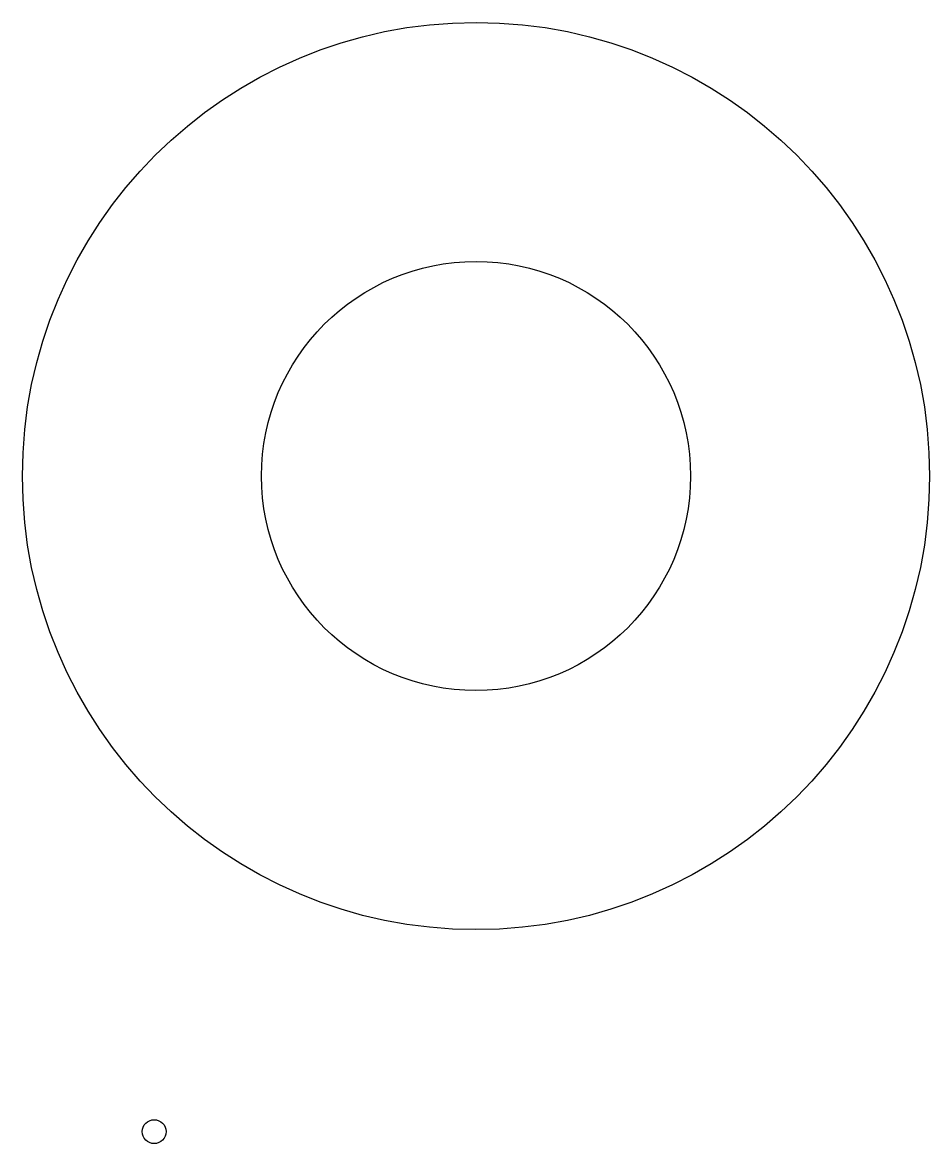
# Model space of a CAD drawing. Extents: x -11.1 to 65.1, y -1 to 93.1.
import ezdxf

# ---------------------------------------------------------------- set-up
doc = ezdxf.new("R2010")
doc.units = 0
doc.layers.get('0').update_dxf_attribs({"linetype": 'CONTINUOUS'})

msp = doc.modelspace()

# ---------------------------------------------------------------- linework, layer by layer
for centre, radius in [((27, 55), 38.053), ((27, 55), 18), ((0, 0), 1)]:
    msp.add_circle(centre, radius)

doc.saveas('drawing.dxf')
